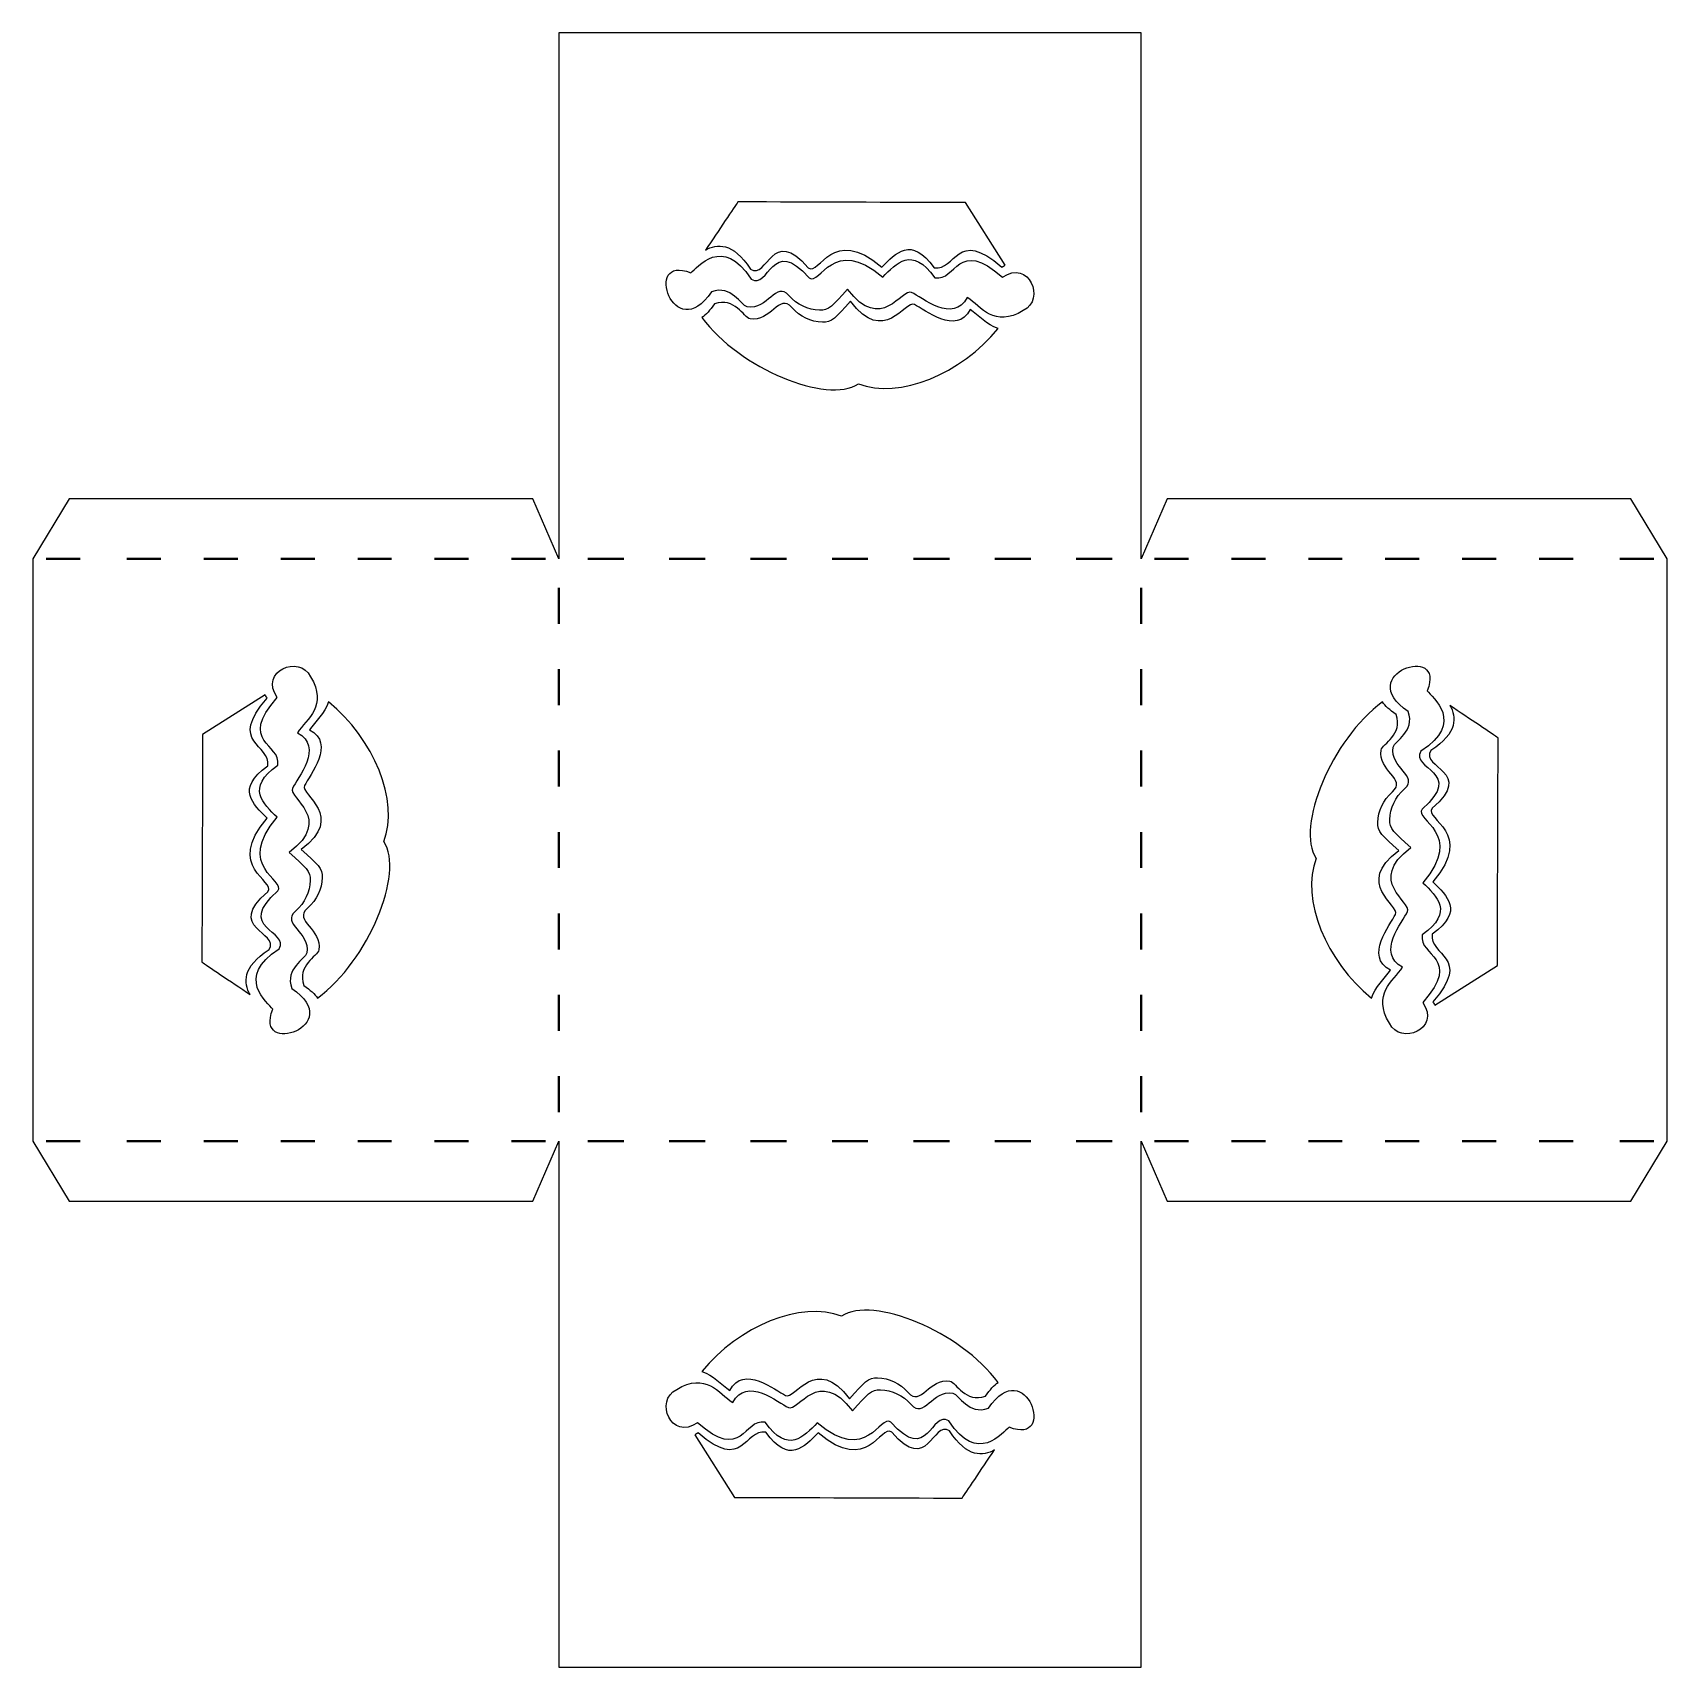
# Model space of a CAD drawing. Header units: millimetres. Extents: x -94 to 94, y -127 to 61.
import ezdxf

# ---------------------------------------------------------------- set-up
doc = ezdxf.new("R2010")
doc.units = ezdxf.units.MM
doc.header["$MEASUREMENT"] = 0
doc.layers.add('Layer 1', color=7, linetype='Continuous')

msp = doc.modelspace()

# ---------------------------------------------------------------- linework, layer by layer
at = {"layer": 'Layer 1', "color": 33}
msp.add_open_spline([(-33.3161, -66.336), (-33.3161, -66.336), (-33.3162, -66.336), (-33.3162, -66.336), (-33.3162, -66.336), (-33.3162, -66.336), (-36.3228, -73.2015), (-36.3228, -73.2015), (-36.3228, -73.2015), (-36.3228, -73.2015), (-89.3966, -73.2015), (-89.3966, -73.2015), (-89.3966, -73.2015), (-89.3966, -73.2015), (-93.558, -66.336), (-93.558, -66.336), (-93.558, -66.336), (-93.558, -66.336), (-93.558, 0.2956), (-93.558, 0.2956), (-93.558, 0.2956), (-93.558, 0.2956), (-89.3966, 7.1614), (-89.3966, 7.1614), (-89.3966, 7.1614), (-89.3966, 7.1614), (-36.3228, 7.1614), (-36.3228, 7.1614), (-36.3228, 7.1614), (-36.3228, 7.1614), (-33.3161, 0.2959), (-33.3161, 0.2959), (-33.3161, 0.2959), (-33.3161, 0.2959), (-33.3161, 60.538), (-33.3161, 60.538), (-33.3161, 60.538), (-33.3161, 60.538), (33.3158, 60.538), (33.3158, 60.538), (33.3158, 60.538), (33.3158, 60.538), (33.3158, 0.2959), (33.3158, 0.2959), (33.3158, 0.2959), (33.3158, 0.2959), (33.316, 0.2959), (33.316, 0.2959), (33.316, 0.2959), (33.316, 0.2959), (36.3227, 7.1614), (36.3227, 7.1614), (36.3227, 7.1614), (36.3227, 7.1614), (89.3961, 7.1614), (89.3961, 7.1614), (89.3961, 7.1614), (89.3961, 7.1614), (93.558, 0.2956), (93.558, 0.2956), (93.558, 0.2956), (93.558, 0.2956), (93.558, -66.336), (93.558, -66.336), (93.558, -66.336), (93.558, -66.336), (89.3961, -73.2015), (89.3961, -73.2015), (89.3961, -73.2015), (89.3961, -73.2015), (36.3227, -73.2015), (36.3227, -73.2015), (36.3227, -73.2015), (36.3227, -73.2015), (33.3161, -66.336), (33.3161, -66.336), (33.3161, -66.336), (33.3161, -66.336), (33.3158, -66.336), (33.3158, -66.336), (33.3158, -66.336), (33.3158, -66.336), (33.3158, -126.5781), (33.3158, -126.5781), (33.3158, -126.5781), (33.3158, -126.5781), (-33.3161, -126.5781), (-33.3161, -126.5781), (-33.3161, -126.5781), (-33.3161, -126.5781), (-33.3161, -66.336), (-33.3161, -66.336)], degree=3, knots=[0, 0, 0, 0, 0.04347826, 0.04347826, 0.04347826, 0.04347826, 0.08695652, 0.08695652, 0.08695652, 0.08695652, 0.13043478, 0.13043478, 0.13043478, 0.13043478, 0.17391304, 0.17391304, 0.17391304, 0.17391304, 0.2173913, 0.2173913, 0.2173913, 0.2173913, 0.26086957, 0.26086957, 0.26086957, 0.26086957, 0.30434783, 0.30434783, 0.30434783, 0.30434783, 0.34782609, 0.34782609, 0.34782609, 0.34782609, 0.39130435, 0.39130435, 0.39130435, 0.39130435, 0.43478261, 0.43478261, 0.43478261, 0.43478261, 0.47826087, 0.47826087, 0.47826087, 0.47826087, 0.52173913, 0.52173913, 0.52173913, 0.52173913, 0.56521739, 0.56521739, 0.56521739, 0.56521739, 0.60869565, 0.60869565, 0.60869565, 0.60869565, 0.65217391, 0.65217391, 0.65217391, 0.65217391, 0.69565217, 0.69565217, 0.69565217, 0.69565217, 0.73913043, 0.73913043, 0.73913043, 0.73913043, 0.7826087, 0.7826087, 0.7826087, 0.7826087, 0.82608696, 0.82608696, 0.82608696, 0.82608696, 0.86956522, 0.86956522, 0.86956522, 0.86956522, 0.91304348, 0.91304348, 0.91304348, 0.91304348, 0.95652174, 0.95652174, 0.95652174, 0.95652174, 1, 1, 1, 1], dxfattribs=at)
at = {"layer": 'Layer 1', "color": 7}
for points, knots in [([(-16.5464, 35.6466), (-15.0495, 37.8774), (-13.2235, 40.5802), (-12.8225, 41.1696), (-12.8225, 41.1696), (-4.1368, 41.141), (4.549, 41.1125), (13.2348, 41.0841), (13.2348, 41.0841), (13.2348, 41.0841), (17.7801, 33.9419), (17.7801, 33.9419), (17.7801, 33.9419), (17.6469, 33.8724), (17.5109, 33.7905), (17.3728, 33.6939), (17.3728, 33.6939), (12.209, 38.2809), (12.1283, 33.2202), (9.6335, 33.6278), (9.6335, 33.6278), (6.9866, 37.358), (5.2145, 35.2672), (3.6558, 33.7016), (3.6558, 33.7016), (-2.0758, 38.5848), (-3.4504, 32.6744), (-4.7779, 33.6122), (-4.7779, 33.6122), (-9.0135, 38.5802), (-9.3649, 32.2156), (-11.4002, 33.4816), (-11.4002, 33.4816), (-13.4042, 36.5865), (-15.2398, 36.3997), (-16.5463, 35.6466), (-16.5463, 35.6466), (-16.5463, 35.6466), (-16.5464, 35.6466), (-16.5464, 35.6466)], [0, 0, 0, 0, 0.1, 0.1, 0.1, 0.1, 0.2, 0.2, 0.2, 0.2, 0.3, 0.3, 0.3, 0.3, 0.4, 0.4, 0.4, 0.4, 0.5, 0.5, 0.5, 0.5, 0.6, 0.6, 0.6, 0.6, 0.7, 0.7, 0.7, 0.7, 0.8, 0.8, 0.8, 0.8, 0.9, 0.9, 0.9, 0.9, 1, 1, 1, 1]), ([(-18.2343, 33.0578), (-23.7625, 35.2911), (-20.1376, 24.5186), (-15.8512, 30.8692), (-15.8512, 30.8692), (-13.5386, 31.7289), (-12.5243, 29.3087), (-11.7591, 29.165), (-11.7591, 29.165), (-9.4264, 28.7266), (-8.4613, 32.1529), (-6.9862, 30.4487), (-6.9862, 30.4487), (-6.0377, 29.3532), (-4.8062, 28.8426), (-3.4849, 28.7656), (-3.4849, 28.7656), (-2.4574, 28.7055), (-1.9619, 29.3134), (-0.2733, 31.176), (-0.2733, 31.176), (3.5571, 26.0439), (5.9436, 31.3183), (7.0557, 30.7935), (7.0557, 30.7935), (8.1678, 30.2688), (11.8617, 27.1708), (13.4119, 30.239), (13.4119, 30.239), (15.0597, 29.141), (16.4823, 26.72), (19.8403, 28.7346), (19.8403, 28.7346), (22.4154, 29.9994), (20.4915, 34.661), (17.4588, 32.5406), (17.4588, 32.5406), (12.2951, 37.1275), (12.2144, 32.0669), (9.7196, 32.4743), (9.7196, 32.4743), (7.0727, 36.2046), (5.3006, 34.1138), (3.7419, 32.5482), (3.7419, 32.5482), (-1.9897, 37.4314), (-3.3643, 31.5209), (-4.6918, 32.4588), (-4.6918, 32.4588), (-8.9274, 37.4268), (-9.2788, 31.0622), (-11.3141, 32.3283), (-11.3141, 32.3283), (-14.616, 37.4438), (-17.4615, 33.6249), (-18.2343, 33.0578)], [0, 0, 0, 0, 0.07142857, 0.07142857, 0.07142857, 0.07142857, 0.14285714, 0.14285714, 0.14285714, 0.14285714, 0.21428571, 0.21428571, 0.21428571, 0.21428571, 0.28571429, 0.28571429, 0.28571429, 0.28571429, 0.35714286, 0.35714286, 0.35714286, 0.35714286, 0.42857143, 0.42857143, 0.42857143, 0.42857143, 0.5, 0.5, 0.5, 0.5, 0.57142857, 0.57142857, 0.57142857, 0.57142857, 0.64285714, 0.64285714, 0.64285714, 0.64285714, 0.71428571, 0.71428571, 0.71428571, 0.71428571, 0.78571429, 0.78571429, 0.78571429, 0.78571429, 0.85714286, 0.85714286, 0.85714286, 0.85714286, 0.92857143, 0.92857143, 0.92857143, 0.92857143, 1, 1, 1, 1]), ([(16.9488, 26.6931), (12.7752, 21.4474), (5.5768, 18.5844), (0.976, 20.3427), (0.976, 20.3427), (-2.6456, 17.9776), (-12.6286, 22.0904), (-16.9583, 27.9308), (-16.9583, 27.9308), (-16.4951, 28.2541), (-16.0105, 28.7558), (-15.5166, 29.4874), (-15.5166, 29.4874), (-13.204, 30.3471), (-12.1897, 27.927), (-11.4245, 27.7832), (-11.4245, 27.7832), (-9.0919, 27.345), (-8.1268, 30.7712), (-6.6516, 29.067), (-6.6516, 29.067), (-5.7031, 27.9716), (-4.4716, 27.4609), (-3.1504, 27.3838), (-3.1504, 27.3838), (-2.1228, 27.3239), (-1.6273, 27.9316), (0.0613, 29.7942), (0.0613, 29.7942), (3.8917, 24.6621), (6.2782, 29.9365), (7.3903, 29.4119), (7.3903, 29.4119), (8.5023, 28.887), (12.1963, 25.789), (13.7464, 28.8573), (13.7464, 28.8573), (14.7384, 28.1964), (15.649, 27.0569), (16.9488, 26.6931)], [0, 0, 0, 0, 0.1, 0.1, 0.1, 0.1, 0.2, 0.2, 0.2, 0.2, 0.3, 0.3, 0.3, 0.3, 0.4, 0.4, 0.4, 0.4, 0.5, 0.5, 0.5, 0.5, 0.6, 0.6, 0.6, 0.6, 0.7, 0.7, 0.7, 0.7, 0.8, 0.8, 0.8, 0.8, 0.9, 0.9, 0.9, 0.9, 1, 1, 1, 1]), ([(66.0778, -14.7858), (68.311, -9.2576), (57.5385, -12.8824), (63.8892, -17.1689), (63.8892, -17.1689), (64.7489, -19.4815), (62.3287, -20.4958), (62.185, -21.261), (62.185, -21.261), (61.7466, -23.5936), (65.1729, -24.5588), (63.4687, -26.0339), (63.4687, -26.0339), (62.3732, -26.9824), (61.8626, -28.2139), (61.7856, -29.5352), (61.7856, -29.5352), (61.7255, -30.5627), (62.3333, -31.0582), (64.1959, -32.7468), (64.1959, -32.7468), (59.0638, -36.5772), (64.3382, -38.9637), (63.8135, -40.0758), (63.8135, -40.0758), (63.2887, -41.1879), (60.1907, -44.8818), (63.259, -46.4319), (63.259, -46.4319), (62.161, -48.0798), (59.7399, -49.5024), (61.7546, -52.8604), (61.7546, -52.8604), (63.0193, -55.4355), (67.681, -53.5115), (65.5605, -50.4789), (65.5605, -50.4789), (70.1475, -45.3152), (65.0868, -45.2345), (65.4943, -42.7397), (65.4943, -42.7397), (69.2246, -40.0928), (67.1338, -38.3207), (65.5681, -36.762), (65.5681, -36.762), (70.4513, -31.0303), (64.5409, -29.6558), (65.4788, -28.3283), (65.4788, -28.3283), (70.4468, -24.0927), (64.0822, -23.7412), (65.3482, -21.706), (65.3482, -21.706), (70.4637, -18.4041), (66.6449, -15.5585), (66.0778, -14.7858)], [0, 0, 0, 0, 0.07142857, 0.07142857, 0.07142857, 0.07142857, 0.14285714, 0.14285714, 0.14285714, 0.14285714, 0.21428571, 0.21428571, 0.21428571, 0.21428571, 0.28571429, 0.28571429, 0.28571429, 0.28571429, 0.35714286, 0.35714286, 0.35714286, 0.35714286, 0.42857143, 0.42857143, 0.42857143, 0.42857143, 0.5, 0.5, 0.5, 0.5, 0.57142857, 0.57142857, 0.57142857, 0.57142857, 0.64285714, 0.64285714, 0.64285714, 0.64285714, 0.71428571, 0.71428571, 0.71428571, 0.71428571, 0.78571429, 0.78571429, 0.78571429, 0.78571429, 0.85714286, 0.85714286, 0.85714286, 0.85714286, 0.92857143, 0.92857143, 0.92857143, 0.92857143, 1, 1, 1, 1]), ([(-66.0779, -51.2543), (-68.3112, -56.7825), (-57.5386, -53.1576), (-63.8893, -48.8712), (-63.8893, -48.8712), (-64.749, -46.5586), (-62.3288, -45.5442), (-62.1851, -44.7791), (-62.1851, -44.7791), (-61.7467, -42.4464), (-65.173, -41.4813), (-63.4688, -40.0061), (-63.4688, -40.0061), (-62.3733, -39.0576), (-61.8627, -37.8262), (-61.7857, -36.5049), (-61.7857, -36.5049), (-61.7256, -35.4774), (-62.3334, -34.9819), (-64.196, -33.2933), (-64.196, -33.2933), (-59.064, -29.4628), (-64.3383, -27.0764), (-63.8136, -25.9642), (-63.8136, -25.9642), (-63.2889, -24.8521), (-60.1909, -21.1583), (-63.2591, -19.6081), (-63.2591, -19.6081), (-62.1611, -17.9602), (-59.7401, -16.5376), (-61.7547, -13.1797), (-61.7547, -13.1797), (-63.0195, -10.6046), (-67.6811, -12.5285), (-65.5607, -15.5611), (-65.5607, -15.5611), (-70.1476, -20.7249), (-65.0869, -20.8056), (-65.4944, -23.3004), (-65.4944, -23.3004), (-69.2247, -25.9473), (-67.1339, -27.7194), (-65.5683, -29.2781), (-65.5683, -29.2781), (-70.4514, -35.0097), (-64.541, -36.3842), (-65.4789, -37.7118), (-65.4789, -37.7118), (-70.4469, -41.9474), (-64.0823, -42.2988), (-65.3483, -44.334), (-65.3483, -44.334), (-70.4639, -47.636), (-66.645, -50.4815), (-66.0779, -51.2543)], [0, 0, 0, 0, 0.07142857, 0.07142857, 0.07142857, 0.07142857, 0.14285714, 0.14285714, 0.14285714, 0.14285714, 0.21428571, 0.21428571, 0.21428571, 0.21428571, 0.28571429, 0.28571429, 0.28571429, 0.28571429, 0.35714286, 0.35714286, 0.35714286, 0.35714286, 0.42857143, 0.42857143, 0.42857143, 0.42857143, 0.5, 0.5, 0.5, 0.5, 0.57142857, 0.57142857, 0.57142857, 0.57142857, 0.64285714, 0.64285714, 0.64285714, 0.64285714, 0.71428571, 0.71428571, 0.71428571, 0.71428571, 0.78571429, 0.78571429, 0.78571429, 0.78571429, 0.85714286, 0.85714286, 0.85714286, 0.85714286, 0.92857143, 0.92857143, 0.92857143, 0.92857143, 1, 1, 1, 1]), ([(-68.6666, -49.5663), (-70.8975, -48.0694), (-73.6003, -46.2434), (-74.1897, -45.8425), (-74.1897, -45.8425), (-74.1611, -37.1567), (-74.1326, -28.4709), (-74.1042, -19.7852), (-74.1042, -19.7852), (-74.1042, -19.7852), (-66.962, -15.2398), (-66.962, -15.2398), (-66.962, -15.2398), (-66.8924, -15.3731), (-66.8106, -15.509), (-66.714, -15.6472), (-66.714, -15.6472), (-71.3009, -20.811), (-66.2403, -20.8916), (-66.6479, -23.3864), (-66.6479, -23.3864), (-70.3781, -26.0333), (-68.2873, -27.8054), (-66.7216, -29.3642), (-66.7216, -29.3642), (-71.6049, -35.0958), (-65.6945, -36.4703), (-66.6323, -37.7979), (-66.6323, -37.7979), (-71.6003, -42.0335), (-65.2357, -42.3849), (-66.5017, -44.4201), (-66.5017, -44.4201), (-69.6066, -46.4241), (-69.4198, -48.2598), (-68.6666, -49.5662), (-68.6666, -49.5662), (-68.6666, -49.5662), (-68.6666, -49.5663), (-68.6666, -49.5663)], [0, 0, 0, 0, 0.1, 0.1, 0.1, 0.1, 0.2, 0.2, 0.2, 0.2, 0.3, 0.3, 0.3, 0.3, 0.4, 0.4, 0.4, 0.4, 0.5, 0.5, 0.5, 0.5, 0.6, 0.6, 0.6, 0.6, 0.7, 0.7, 0.7, 0.7, 0.8, 0.8, 0.8, 0.8, 0.9, 0.9, 0.9, 0.9, 1, 1, 1, 1]), ([(-59.7132, -16.0711), (-54.4675, -20.2447), (-51.6044, -27.4431), (-53.3628, -32.044), (-53.3628, -32.044), (-50.9977, -35.6656), (-55.1105, -45.6486), (-60.9509, -49.9782), (-60.9509, -49.9782), (-61.2741, -49.515), (-61.7759, -49.0304), (-62.5075, -48.5366), (-62.5075, -48.5366), (-63.3672, -46.224), (-60.9471, -45.2096), (-60.8033, -44.4445), (-60.8033, -44.4445), (-60.365, -42.1118), (-63.7913, -41.1468), (-62.0871, -39.6715), (-62.0871, -39.6715), (-60.9916, -38.7231), (-60.481, -37.4916), (-60.4039, -36.1704), (-60.4039, -36.1704), (-60.3439, -35.1428), (-60.9517, -34.6473), (-62.8143, -32.9587), (-62.8143, -32.9587), (-57.6822, -29.1283), (-62.9566, -26.7418), (-62.4319, -25.6296), (-62.4319, -25.6296), (-61.9071, -24.5177), (-58.8091, -20.8237), (-61.8773, -19.2735), (-61.8773, -19.2735), (-61.2165, -18.2816), (-60.077, -17.371), (-59.7132, -16.0711)], [0, 0, 0, 0, 0.1, 0.1, 0.1, 0.1, 0.2, 0.2, 0.2, 0.2, 0.3, 0.3, 0.3, 0.3, 0.4, 0.4, 0.4, 0.4, 0.5, 0.5, 0.5, 0.5, 0.6, 0.6, 0.6, 0.6, 0.7, 0.7, 0.7, 0.7, 0.8, 0.8, 0.8, 0.8, 0.9, 0.9, 0.9, 0.9, 1, 1, 1, 1]), ([(59.7131, -49.9689), (54.4674, -45.7953), (51.6043, -38.5969), (53.3626, -33.996), (53.3626, -33.996), (50.9975, -30.3745), (55.1104, -20.3915), (60.9508, -16.0618), (60.9508, -16.0618), (61.274, -16.525), (61.7757, -17.0096), (62.5074, -17.5034), (62.5074, -17.5034), (63.3671, -19.8161), (60.9469, -20.8304), (60.8032, -21.5956), (60.8032, -21.5956), (60.3649, -23.9282), (63.7911, -24.8933), (62.0869, -26.3685), (62.0869, -26.3685), (60.9915, -27.317), (60.4808, -28.5485), (60.4038, -29.8696), (60.4038, -29.8696), (60.3438, -30.8973), (60.9516, -31.3927), (62.8142, -33.0814), (62.8142, -33.0814), (57.6821, -36.9118), (62.9565, -39.2982), (62.4318, -40.4104), (62.4318, -40.4104), (61.907, -41.5224), (58.809, -45.2164), (61.8772, -46.7665), (61.8772, -46.7665), (61.2163, -47.7584), (60.0768, -48.6691), (59.7131, -49.9689)], [0, 0, 0, 0, 0.1, 0.1, 0.1, 0.1, 0.2, 0.2, 0.2, 0.2, 0.3, 0.3, 0.3, 0.3, 0.4, 0.4, 0.4, 0.4, 0.5, 0.5, 0.5, 0.5, 0.6, 0.6, 0.6, 0.6, 0.7, 0.7, 0.7, 0.7, 0.8, 0.8, 0.8, 0.8, 0.9, 0.9, 0.9, 0.9, 1, 1, 1, 1]), ([(68.6665, -16.4737), (70.8974, -17.9706), (73.6002, -19.7966), (74.1896, -20.1975), (74.1896, -20.1975), (74.161, -28.8833), (74.1325, -37.5691), (74.1041, -46.2549), (74.1041, -46.2549), (74.1041, -46.2549), (66.9618, -50.8002), (66.9618, -50.8002), (66.9618, -50.8002), (66.8923, -50.667), (66.8105, -50.531), (66.7139, -50.3928), (66.7139, -50.3928), (71.3008, -45.2291), (66.2402, -45.1484), (66.6478, -42.6536), (66.6478, -42.6536), (70.378, -40.0067), (68.2872, -38.2346), (66.7215, -36.6759), (66.7215, -36.6759), (71.6048, -30.9443), (65.6944, -29.5697), (66.6322, -28.2422), (66.6322, -28.2422), (71.6002, -24.0066), (65.2356, -23.6552), (66.5016, -21.6199), (66.5016, -21.6199), (69.6064, -19.6159), (69.4197, -17.7803), (68.6665, -16.4738), (68.6665, -16.4738), (68.6665, -16.4738), (68.6665, -16.4737), (68.6665, -16.4737)], [0, 0, 0, 0, 0.1, 0.1, 0.1, 0.1, 0.2, 0.2, 0.2, 0.2, 0.3, 0.3, 0.3, 0.3, 0.4, 0.4, 0.4, 0.4, 0.5, 0.5, 0.5, 0.5, 0.6, 0.6, 0.6, 0.6, 0.7, 0.7, 0.7, 0.7, 0.8, 0.8, 0.8, 0.8, 0.9, 0.9, 0.9, 0.9, 1, 1, 1, 1]), ([(-16.9489, -92.7332), (-12.7754, -87.4875), (-5.577, -84.6244), (-0.9761, -86.3827), (-0.9761, -86.3827), (2.6455, -84.0176), (12.6285, -88.1305), (16.9582, -93.9709), (16.9582, -93.9709), (16.4949, -94.2941), (16.0103, -94.7958), (15.5165, -95.5275), (15.5165, -95.5275), (13.2039, -96.3872), (12.1896, -93.967), (11.4244, -93.8233), (11.4244, -93.8233), (9.0917, -93.385), (8.1267, -96.8112), (6.6515, -95.107), (6.6515, -95.107), (5.703, -94.0116), (4.4715, -93.5009), (3.1503, -93.4239), (3.1503, -93.4239), (2.1227, -93.3639), (1.6272, -93.9716), (-0.0614, -95.8342), (-0.0614, -95.8342), (-3.8918, -90.7022), (-6.2783, -95.9765), (-7.3904, -95.4519), (-7.3904, -95.4519), (-8.5024, -94.9271), (-12.1964, -91.8291), (-13.7466, -94.8973), (-13.7466, -94.8973), (-14.7385, -94.2364), (-15.6491, -93.0969), (-16.9489, -92.7332)], [0, 0, 0, 0, 0.1, 0.1, 0.1, 0.1, 0.2, 0.2, 0.2, 0.2, 0.3, 0.3, 0.3, 0.3, 0.4, 0.4, 0.4, 0.4, 0.5, 0.5, 0.5, 0.5, 0.6, 0.6, 0.6, 0.6, 0.7, 0.7, 0.7, 0.7, 0.8, 0.8, 0.8, 0.8, 0.9, 0.9, 0.9, 0.9, 1, 1, 1, 1]), ([(18.2342, -99.0978), (23.7624, -101.3311), (20.1375, -90.5586), (15.8511, -96.9092), (15.8511, -96.9092), (13.5385, -97.769), (12.5241, -95.3488), (11.759, -95.205), (11.759, -95.205), (9.4263, -94.7667), (8.4612, -98.193), (6.986, -96.4888), (6.986, -96.4888), (6.0376, -95.3933), (4.8061, -94.8827), (3.4848, -94.8057), (3.4848, -94.8057), (2.4573, -94.7456), (1.9618, -95.3534), (0.2732, -97.216), (0.2732, -97.216), (-3.5572, -92.0839), (-5.9437, -97.3583), (-7.0559, -96.8336), (-7.0559, -96.8336), (-8.1679, -96.3088), (-11.8618, -93.2108), (-13.412, -96.2791), (-13.412, -96.2791), (-15.0599, -95.1811), (-16.4824, -92.76), (-19.8404, -94.7746), (-19.8404, -94.7746), (-22.4155, -96.0394), (-20.4916, -100.7011), (-17.4589, -98.5806), (-17.4589, -98.5806), (-12.2952, -103.1675), (-12.2145, -98.1069), (-9.7197, -98.5144), (-9.7197, -98.5144), (-7.0728, -102.2447), (-5.3007, -100.1539), (-3.742, -98.5882), (-3.742, -98.5882), (1.9896, -103.4714), (3.3642, -97.561), (4.6917, -98.4989), (4.6917, -98.4989), (8.9273, -103.4669), (9.2787, -97.1023), (11.314, -98.3683), (11.314, -98.3683), (14.6159, -103.4838), (17.4614, -99.665), (18.2342, -99.0978)], [0, 0, 0, 0, 0.07142857, 0.07142857, 0.07142857, 0.07142857, 0.14285714, 0.14285714, 0.14285714, 0.14285714, 0.21428571, 0.21428571, 0.21428571, 0.21428571, 0.28571429, 0.28571429, 0.28571429, 0.28571429, 0.35714286, 0.35714286, 0.35714286, 0.35714286, 0.42857143, 0.42857143, 0.42857143, 0.42857143, 0.5, 0.5, 0.5, 0.5, 0.57142857, 0.57142857, 0.57142857, 0.57142857, 0.64285714, 0.64285714, 0.64285714, 0.64285714, 0.71428571, 0.71428571, 0.71428571, 0.71428571, 0.78571429, 0.78571429, 0.78571429, 0.78571429, 0.85714286, 0.85714286, 0.85714286, 0.85714286, 0.92857143, 0.92857143, 0.92857143, 0.92857143, 1, 1, 1, 1]), ([(16.5463, -101.6866), (15.0493, -103.9175), (13.2233, -106.6202), (12.8224, -107.2097), (12.8224, -107.2097), (4.1366, -107.1811), (-4.5491, -107.1526), (-13.2349, -107.1242), (-13.2349, -107.1242), (-13.2349, -107.1242), (-17.7802, -99.9819), (-17.7802, -99.9819), (-17.7802, -99.9819), (-17.647, -99.9124), (-17.511, -99.8306), (-17.3729, -99.734), (-17.3729, -99.734), (-12.2091, -104.3209), (-12.1284, -99.2603), (-9.6336, -99.6678), (-9.6336, -99.6678), (-6.9867, -103.398), (-5.2146, -101.3073), (-3.6559, -99.7416), (-3.6559, -99.7416), (2.0757, -104.6249), (3.4502, -98.7144), (4.7778, -99.6522), (4.7778, -99.6522), (9.0134, -104.6203), (9.3648, -98.2557), (11.4, -99.5217), (11.4, -99.5217), (13.4041, -102.6265), (15.2397, -102.4397), (16.5462, -101.6866), (16.5462, -101.6866), (16.5462, -101.6866), (16.5463, -101.6866), (16.5463, -101.6866)], [0, 0, 0, 0, 0.1, 0.1, 0.1, 0.1, 0.2, 0.2, 0.2, 0.2, 0.3, 0.3, 0.3, 0.3, 0.4, 0.4, 0.4, 0.4, 0.5, 0.5, 0.5, 0.5, 0.6, 0.6, 0.6, 0.6, 0.7, 0.7, 0.7, 0.7, 0.8, 0.8, 0.8, 0.8, 0.9, 0.9, 0.9, 0.9, 1, 1, 1, 1])]:
    msp.add_open_spline(points, degree=3, knots=knots, dxfattribs=at)
at = {"layer": 'Layer 1', "lineweight": 40}
for points in [[(-92.0126, 0.2956), (-92.0126, 0.2956), (-88.1245, 0.2956), (-88.1245, 0.2956)], [(-82.7668, 0.2956), (-82.7668, 0.2956), (-78.8787, 0.2956), (-78.8787, 0.2956)], [(-73.9633, 0.2956), (-73.9633, 0.2956), (-70.0752, 0.2956), (-70.0752, 0.2956)], [(-65.1599, 0.2956), (-65.1599, 0.2956), (-61.2718, 0.2956), (-61.2718, 0.2956)], [(-56.3565, 0.2956), (-56.3565, 0.2956), (-52.4684, 0.2956), (-52.4684, 0.2956)], [(-47.553, 0.2956), (-47.553, 0.2956), (-43.6649, 0.2956), (-43.6649, 0.2956)], [(-38.7496, 0.2956), (-38.7496, 0.2956), (-34.8615, 0.2956), (-34.8615, 0.2956)], [(-29.9998, 0.2954), (-29.9998, 0.2954), (-25.8861, 0.2954), (-25.8861, 0.2954)], [(-20.6855, 0.2954), (-20.6855, 0.2954), (-16.5718, 0.2954), (-16.5718, 0.2954)], [(-11.3712, 0.2954), (-11.3712, 0.2954), (-7.2575, 0.2954), (-7.2575, 0.2954)], [(-2.057, 0.2954), (-2.057, 0.2954), (2.0568, 0.2954), (2.0568, 0.2954)], [(7.2573, 0.2954), (7.2573, 0.2954), (11.371, 0.2954), (11.371, 0.2954)], [(16.5716, 0.2954), (16.5716, 0.2954), (20.6853, 0.2954), (20.6853, 0.2954)], [(25.8859, 0.2954), (25.8859, 0.2954), (29.9996, 0.2954), (29.9996, 0.2954)], [(38.7496, 0.2956), (38.7496, 0.2956), (34.8615, 0.2956), (34.8615, 0.2956)], [(47.553, 0.2956), (47.553, 0.2956), (43.6649, 0.2956), (43.6649, 0.2956)], [(56.3564, 0.2956), (56.3564, 0.2956), (52.4683, 0.2956), (52.4683, 0.2956)], [(65.1599, 0.2956), (65.1599, 0.2956), (61.2718, 0.2956), (61.2718, 0.2956)], [(73.9633, 0.2956), (73.9633, 0.2956), (70.0752, 0.2956), (70.0752, 0.2956)], [(82.7667, 0.2956), (82.7667, 0.2956), (78.8786, 0.2956), (78.8786, 0.2956)], [(92.0126, 0.2956), (92.0126, 0.2956), (88.1245, 0.2956), (88.1245, 0.2956)], [(-33.3158, -3.0207), (-33.3158, -3.0207), (-33.3158, -7.1344), (-33.3158, -7.1344)], [(33.3156, -3.0207), (33.3156, -3.0207), (33.3156, -7.1344), (33.3156, -7.1344)], [(-33.3158, -12.3349), (-33.3158, -12.3349), (-33.3158, -16.4487), (-33.3158, -16.4487)], [(33.3156, -12.3349), (33.3156, -12.3349), (33.3156, -16.4487), (33.3156, -16.4487)], [(-33.3158, -21.6492), (-33.3158, -21.6492), (-33.3158, -25.7629), (-33.3158, -25.7629)], [(33.3156, -21.6492), (33.3156, -21.6492), (33.3156, -25.7629), (33.3156, -25.7629)], [(-33.3158, -30.9635), (-33.3158, -30.9635), (-33.3158, -35.0772), (-33.3158, -35.0772)], [(33.3156, -30.9635), (33.3156, -30.9635), (33.3156, -35.0772), (33.3156, -35.0772)], [(-33.3158, -40.2778), (-33.3158, -40.2778), (-33.3158, -44.3915), (-33.3158, -44.3915)], [(33.3156, -40.2778), (33.3156, -40.2778), (33.3156, -44.3915), (33.3156, -44.3915)], [(-33.3158, -49.5921), (-33.3158, -49.5921), (-33.3158, -53.7058), (-33.3158, -53.7058)], [(33.3156, -49.5921), (33.3156, -49.5921), (33.3156, -53.7058), (33.3156, -53.7058)], [(-33.3158, -58.9064), (-33.3158, -58.9064), (-33.3158, -63.0201), (-33.3158, -63.0201)], [(33.3156, -58.9064), (33.3156, -58.9064), (33.3156, -63.0201), (33.3156, -63.0201)], [(-92.0126, -66.3358), (-92.0126, -66.3358), (-88.1245, -66.3358), (-88.1245, -66.3358)], [(-82.7668, -66.3358), (-82.7668, -66.3358), (-78.8787, -66.3358), (-78.8787, -66.3358)], [(-73.9633, -66.3358), (-73.9633, -66.3358), (-70.0752, -66.3358), (-70.0752, -66.3358)], [(-65.1599, -66.3358), (-65.1599, -66.3358), (-61.2718, -66.3358), (-61.2718, -66.3358)], [(-56.3565, -66.3358), (-56.3565, -66.3358), (-52.4684, -66.3358), (-52.4684, -66.3358)], [(-47.553, -66.3358), (-47.553, -66.3358), (-43.6649, -66.3358), (-43.6649, -66.3358)], [(-38.7496, -66.3358), (-38.7496, -66.3358), (-34.8615, -66.3358), (-34.8615, -66.3358)], [(-29.9998, -66.336), (-29.9998, -66.336), (-25.8861, -66.336), (-25.8861, -66.336)], [(-20.6855, -66.336), (-20.6855, -66.336), (-16.5718, -66.336), (-16.5718, -66.336)], [(-11.3712, -66.336), (-11.3712, -66.336), (-7.2575, -66.336), (-7.2575, -66.336)], [(-2.057, -66.336), (-2.057, -66.336), (2.0568, -66.336), (2.0568, -66.336)], [(7.2573, -66.336), (7.2573, -66.336), (11.371, -66.336), (11.371, -66.336)], [(16.5716, -66.336), (16.5716, -66.336), (20.6853, -66.336), (20.6853, -66.336)], [(25.8859, -66.336), (25.8859, -66.336), (29.9996, -66.336), (29.9996, -66.336)], [(38.7496, -66.3358), (38.7496, -66.3358), (34.8615, -66.3358), (34.8615, -66.3358)], [(47.553, -66.3358), (47.553, -66.3358), (43.6649, -66.3358), (43.6649, -66.3358)], [(56.3564, -66.3358), (56.3564, -66.3358), (52.4683, -66.3358), (52.4683, -66.3358)], [(65.1599, -66.3358), (65.1599, -66.3358), (61.2718, -66.3358), (61.2718, -66.3358)], [(73.9633, -66.3358), (73.9633, -66.3358), (70.0752, -66.3358), (70.0752, -66.3358)], [(82.7667, -66.3358), (82.7667, -66.3358), (78.8786, -66.3358), (78.8786, -66.3358)], [(92.0126, -66.3358), (92.0126, -66.3358), (88.1245, -66.3358), (88.1245, -66.3358)]]:
    msp.add_open_spline(points, degree=3, dxfattribs=at)

doc.saveas('drawing.dxf')
